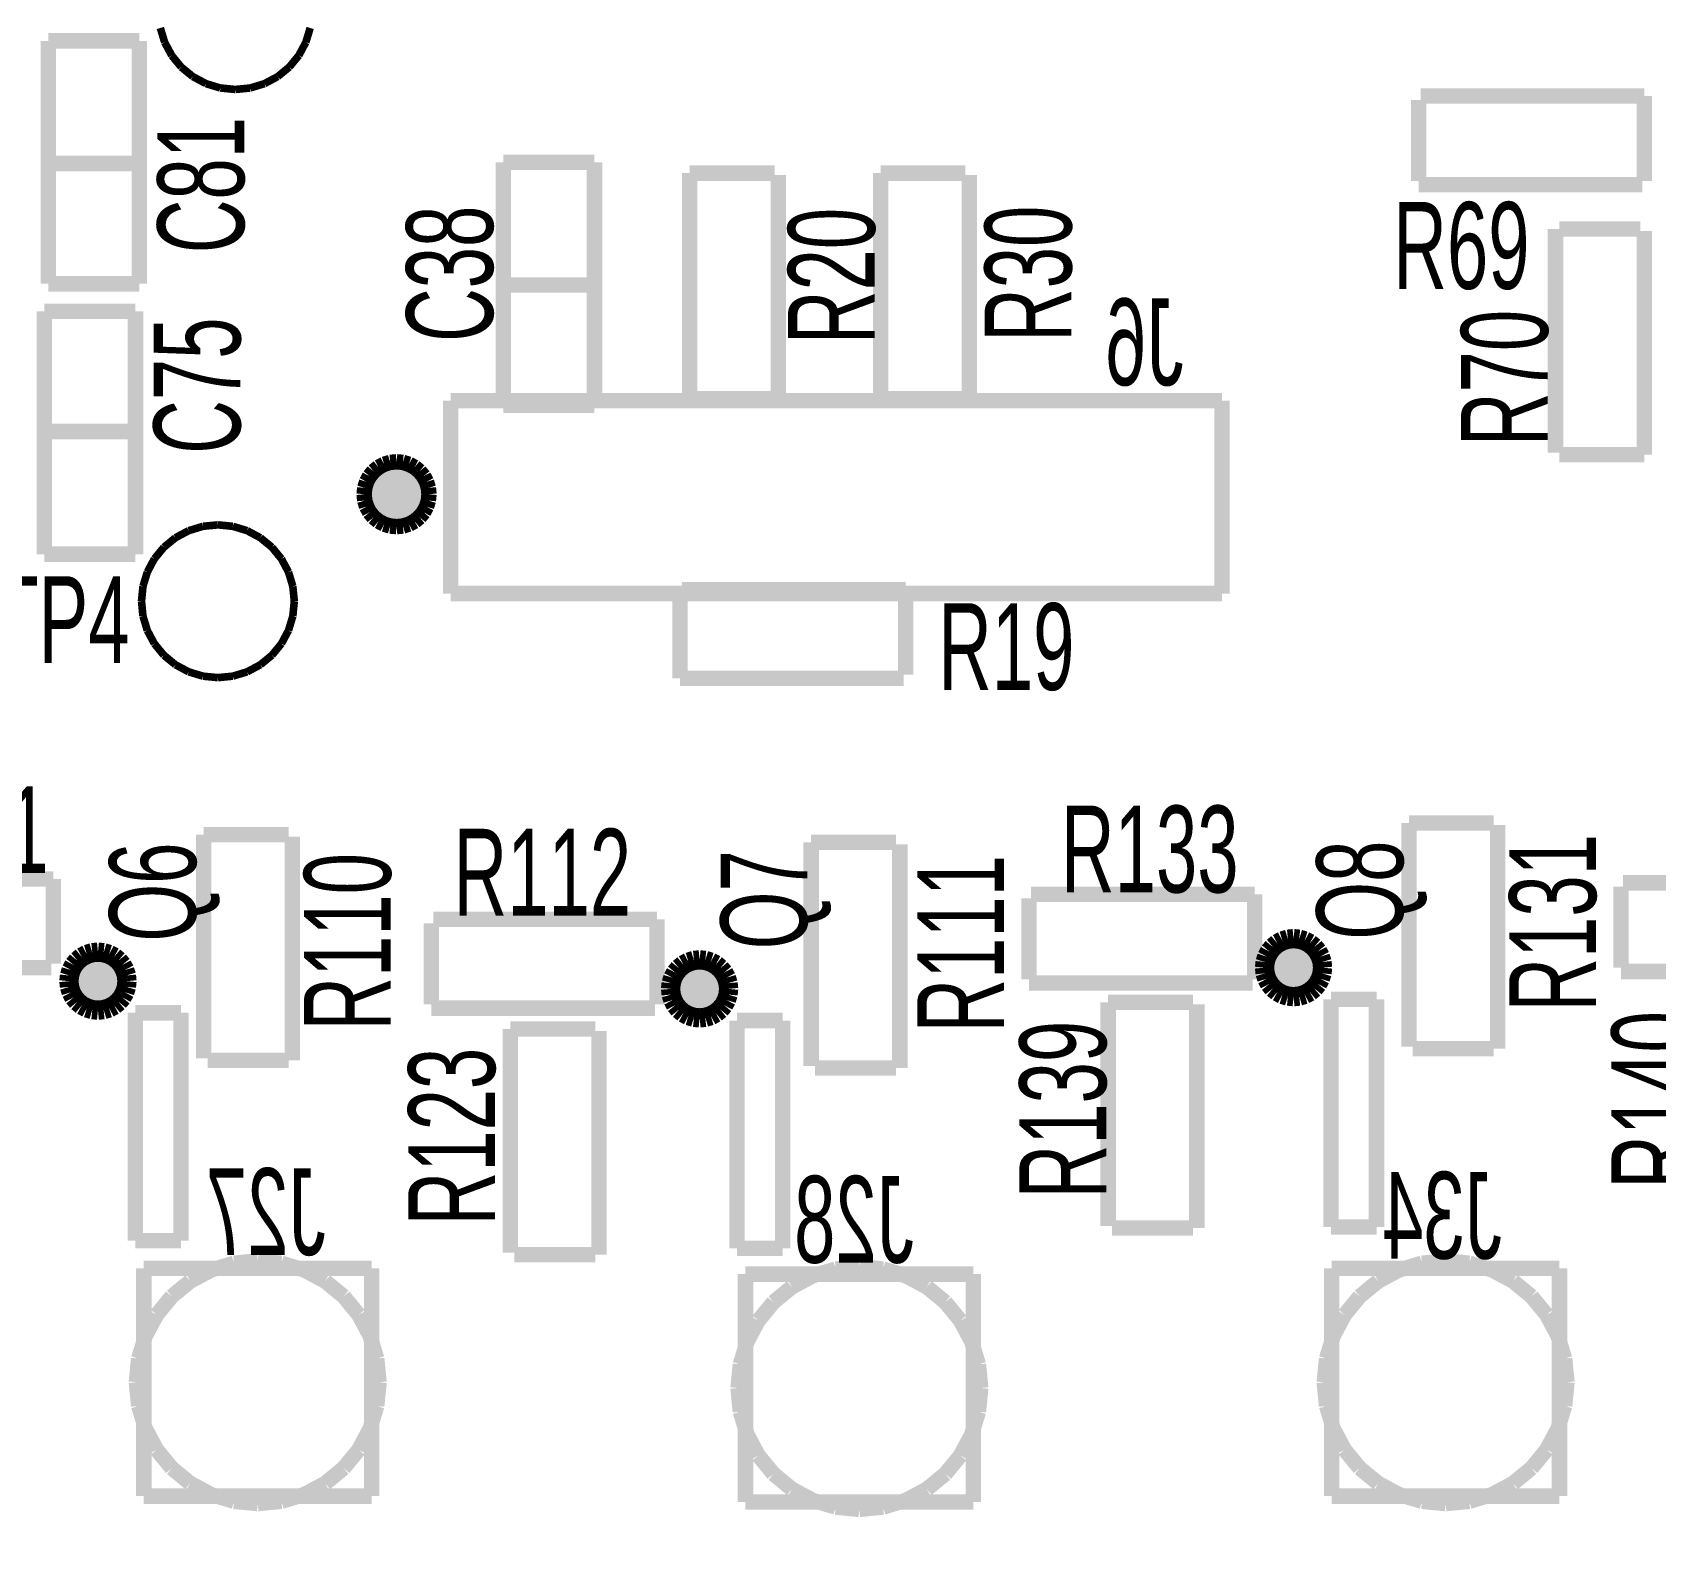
# Model space of a CAD drawing. Extents: x 0 to 105, y 0 to 80.
# Drawn here: x 63.91 to 85.29, y 0 to 20.17 of the extents above; entities that cross this region are included whole.
import ezdxf
from ezdxf.enums import TextEntityAlignment as Align

# ---------------------------------------------------------------- set-up
doc = ezdxf.new("R2010")
doc.units = 0
for name, color, linetype in [('BOARD_OUTLINE', 2, 'CONTINUOUS'), ('SILKSCREEN_BOTTOM', 6, 'CONTINUOUS'), ('SILKSCREEN_TOP', 4, 'CONTINUOUS')]:
    doc.layers.add(name, color=color, linetype=linetype)

msp = doc.modelspace()

# ---------------------------------------------------------------- linework, layer by layer
at = {"layer": 'BOARD_OUTLINE', "color": 2, "const_width": 0.000001}
msp.add_lwpolyline([(0, 0), (105, 0)], dxfattribs=at)
at = {"layer": 'SILKSCREEN_BOTTOM', "color": 6}
for points, const_width in [([(69.4182, 15.3162), (79.5782, 15.3162)], 0.2032), ([(69.4182, 12.7762), (69.4182, 15.3162)], 0.2032), ([(79.5782, 15.3162), (79.5782, 12.7762)], 0.2032), ([(68.469701, 14.439443), (68.404976, 14.386324)], 0.2032), ([(68.469701, 14.439443), (68.404976, 14.386324)], 0.2032), ([(68.543546, 14.478913), (68.469701, 14.439443)], 0.2032), ([(68.543546, 14.478913), (68.469701, 14.439443)], 0.2032), ([(68.623672, 14.503219), (68.543546, 14.478913)], 0.2032), ([(68.623672, 14.503219), (68.543546, 14.478913)], 0.2032), ([(68.707, 14.511427), (68.623672, 14.503219)], 0.2032), ([(68.707, 14.511427), (68.623672, 14.503219)], 0.2032), ([(68.790328, 14.503219), (68.707, 14.511427)], 0.2032), ([(68.790328, 14.503219), (68.707, 14.511427)], 0.2032), ([(68.870454, 14.478913), (68.790328, 14.503219)], 0.2032), ([(68.870454, 14.478913), (68.790328, 14.503219)], 0.2032), ([(68.944299, 14.439443), (68.870454, 14.478913)], 0.2032), ([(68.944299, 14.439443), (68.870454, 14.478913)], 0.2032), ([(69.009024, 14.386324), (68.944299, 14.439443)], 0.2032), ([(69.009024, 14.386324), (68.944299, 14.439443)], 0.2032), ([(68.312387, 14.247754), (68.288081, 14.167628)], 0.2032), ([(68.312387, 14.247754), (68.288081, 14.167628)], 0.2032), ([(68.351857, 14.321599), (68.312387, 14.247754)], 0.2032), ([(68.351857, 14.321599), (68.312387, 14.247754)], 0.2032), ([(68.404976, 14.386324), (68.351857, 14.321599)], 0.2032), ([(68.404976, 14.386324), (68.351857, 14.321599)], 0.2032), ([(69.062143, 14.321599), (69.009024, 14.386324)], 0.2032), ([(69.062143, 14.321599), (69.009024, 14.386324)], 0.2032), ([(69.101613, 14.247754), (69.062143, 14.321599)], 0.2032), ([(69.101613, 14.247754), (69.062143, 14.321599)], 0.2032), ([(69.125919, 14.167628), (69.101613, 14.247754)], 0.2032), ([(69.125919, 14.167628), (69.101613, 14.247754)], 0.2032), ([(68.288081, 14.167628), (68.279873, 14.0843)], 0.2032), ([(68.288081, 14.167628), (68.279873, 14.0843)], 0.2032), ([(68.279873, 14.0843), (68.288081, 14.000972)], 0.2032), ([(68.279873, 14.0843), (68.288081, 14.000972)], 0.2032), ([(69.134127, 14.0843), (69.125919, 14.167628)], 0.2032), ([(69.134127, 14.0843), (69.125919, 14.167628)], 0.2032), ([(69.125919, 14.000972), (69.134127, 14.0843)], 0.2032), ([(69.125919, 14.000972), (69.134127, 14.0843)], 0.2032), ([(69.134127, 14.0843), (69.134127, 14.0843)], 0.2032), ([(68.288081, 14.000972), (68.312387, 13.920846)], 0.2032), ([(68.288081, 14.000972), (68.312387, 13.920846)], 0.2032), ([(68.312387, 13.920846), (68.351857, 13.847001)], 0.2032), ([(68.312387, 13.920846), (68.351857, 13.847001)], 0.2032), ([(68.351857, 13.847001), (68.404976, 13.782276)], 0.2032), ([(68.351857, 13.847001), (68.404976, 13.782276)], 0.2032), ([(69.009024, 13.782276), (69.062143, 13.847001)], 0.2032), ([(69.009024, 13.782276), (69.062143, 13.847001)], 0.2032), ([(69.062143, 13.847001), (69.101613, 13.920846)], 0.2032), ([(69.062143, 13.847001), (69.101613, 13.920846)], 0.2032), ([(69.101613, 13.920846), (69.125919, 14.000972)], 0.2032), ([(69.101613, 13.920846), (69.125919, 14.000972)], 0.2032), ([(68.404976, 13.782276), (68.469701, 13.729157)], 0.2032), ([(68.404976, 13.782276), (68.469701, 13.729157)], 0.2032), ([(68.469701, 13.729157), (68.543546, 13.689687)], 0.2032), ([(68.469701, 13.729157), (68.543546, 13.689687)], 0.2032), ([(68.543546, 13.689687), (68.623672, 13.665381)], 0.2032), ([(68.543546, 13.689687), (68.623672, 13.665381)], 0.2032), ([(68.623672, 13.665381), (68.707, 13.657173)], 0.2032), ([(68.623672, 13.665381), (68.707, 13.657173)], 0.2032), ([(68.707, 13.657173), (68.790328, 13.665381)], 0.2032), ([(68.707, 13.657173), (68.790328, 13.665381)], 0.2032), ([(68.790328, 13.665381), (68.870454, 13.689687)], 0.2032), ([(68.790328, 13.665381), (68.870454, 13.689687)], 0.2032), ([(68.870454, 13.689687), (68.944299, 13.729157)], 0.2032), ([(68.870454, 13.689687), (68.944299, 13.729157)], 0.2032), ([(68.944299, 13.729157), (69.009024, 13.782276)], 0.2032), ([(68.944299, 13.729157), (69.009024, 13.782276)], 0.2032), ([(79.5782, 12.7762), (69.4182, 12.7762)], 0.2032), ([(66.8782, 3.9876), (66.566056, 3.956856)], 0.2), ([(67.190344, 3.956856), (66.8782, 3.9876)], 0.2), ([(82.5246, 3.9876), (82.212456, 3.956856)], 0.2), ([(82.836744, 3.956856), (82.5246, 3.9876)], 0.2), ([(65.3782, 3.8876), (68.3782, 3.8876)], 0.2032), ([(65.3782, 0.8876), (65.3782, 3.8876)], 0.2032), ([(66.265907, 3.865807), (65.989288, 3.717951)], 0.2), ([(66.566056, 3.956856), (66.265907, 3.865807)], 0.2), ([(67.490493, 3.865807), (67.190344, 3.956856)], 0.2), ([(67.767112, 3.717951), (67.490493, 3.865807)], 0.2), ([(68.3782, 3.8876), (68.3782, 0.8876)], 0.2032), ([(73.303, 3.8114), (76.303, 3.8114)], 0.2032), ([(73.303, 0.8114), (73.303, 3.8114)], 0.2032), ([(74.190707, 3.789607), (73.914088, 3.641751)], 0.2), ([(74.490856, 3.880656), (74.190707, 3.789607)], 0.2), ([(74.803, 3.9114), (74.490856, 3.880656)], 0.2), ([(75.115144, 3.880656), (74.803, 3.9114)], 0.2), ([(75.415293, 3.789607), (75.115144, 3.880656)], 0.2), ([(75.691912, 3.641751), (75.415293, 3.789607)], 0.2), ([(76.303, 3.8114), (76.303, 0.8114)], 0.2032), ([(81.0246, 3.8876), (84.0246, 3.8876)], 0.2032), ([(81.0246, 0.8876), (81.0246, 3.8876)], 0.2032), ([(81.912307, 3.865807), (81.635688, 3.717951)], 0.2), ([(82.212456, 3.956856), (81.912307, 3.865807)], 0.2), ([(83.136893, 3.865807), (82.836744, 3.956856)], 0.2), ([(83.413512, 3.717951), (83.136893, 3.865807)], 0.2), ([(84.0246, 3.8876), (84.0246, 0.8876)], 0.2032), ([(65.989288, 3.717951), (65.746829, 3.518971)], 0.2), ([(68.009571, 3.518971), (67.767112, 3.717951)], 0.2), ([(73.914088, 3.641751), (73.671629, 3.442771)], 0.2), ([(75.934371, 3.442771), (75.691912, 3.641751)], 0.2), ([(81.635688, 3.717951), (81.393229, 3.518971)], 0.2), ([(83.655971, 3.518971), (83.413512, 3.717951)], 0.2), ([(65.746829, 3.518971), (65.547849, 3.276512)], 0.2), ([(68.208551, 3.276512), (68.009571, 3.518971)], 0.2), ([(73.671629, 3.442771), (73.472649, 3.200312)], 0.2), ([(76.133351, 3.200312), (75.934371, 3.442771)], 0.2), ([(81.393229, 3.518971), (81.194249, 3.276512)], 0.2), ([(83.854951, 3.276512), (83.655971, 3.518971)], 0.2), ([(65.547849, 3.276512), (65.399993, 2.999893)], 0.2), ([(68.356407, 2.999893), (68.208551, 3.276512)], 0.2), ([(73.472649, 3.200312), (73.324793, 2.923693)], 0.2), ([(76.281207, 2.923693), (76.133351, 3.200312)], 0.2), ([(81.194249, 3.276512), (81.046393, 2.999893)], 0.2), ([(84.002807, 2.999893), (83.854951, 3.276512)], 0.2), ([(65.399993, 2.999893), (65.308944, 2.699744)], 0.2), ([(68.447456, 2.699744), (68.356407, 2.999893)], 0.2), ([(73.324793, 2.923693), (73.233744, 2.623544)], 0.2), ([(76.372256, 2.623544), (76.281207, 2.923693)], 0.2), ([(81.046393, 2.999893), (80.955344, 2.699744)], 0.2), ([(84.093856, 2.699744), (84.002807, 2.999893)], 0.2), ([(65.308944, 2.699744), (65.2782, 2.3876)], 0.2), ([(68.4782, 2.3876), (68.447456, 2.699744)], 0.2), ([(80.955344, 2.699744), (80.9246, 2.3876)], 0.2), ([(84.1246, 2.3876), (84.093856, 2.699744)], 0.2), ([(73.233744, 2.623544), (73.203, 2.3114)], 0.2), ([(76.403, 2.3114), (76.372256, 2.623544)], 0.2), ([(65.2782, 2.3876), (65.308944, 2.075456)], 0.2), ([(68.447456, 2.075456), (68.4782, 2.3876)], 0.2), ([(73.203, 2.3114), (73.233744, 1.999256)], 0.2), ([(76.372256, 1.999256), (76.403, 2.3114)], 0.2), ([(80.9246, 2.3876), (80.955344, 2.075456)], 0.2), ([(84.093856, 2.075456), (84.1246, 2.3876)], 0.2), ([(65.308944, 2.075456), (65.399993, 1.775307)], 0.2), ([(68.356407, 1.775307), (68.447456, 2.075456)], 0.2), ([(80.955344, 2.075456), (81.046393, 1.775307)], 0.2), ([(84.002807, 1.775307), (84.093856, 2.075456)], 0.2), ([(73.233744, 1.999256), (73.324793, 1.699107)], 0.2), ([(76.281207, 1.699107), (76.372256, 1.999256)], 0.2), ([(65.399993, 1.775307), (65.547849, 1.498688)], 0.2), ([(68.208551, 1.498688), (68.356407, 1.775307)], 0.2), ([(73.324793, 1.699107), (73.472649, 1.422488)], 0.2), ([(76.133351, 1.422488), (76.281207, 1.699107)], 0.2), ([(81.046393, 1.775307), (81.194249, 1.498688)], 0.2), ([(83.854951, 1.498688), (84.002807, 1.775307)], 0.2), ([(65.547849, 1.498688), (65.746829, 1.256229)], 0.2), ([(68.009571, 1.256229), (68.208551, 1.498688)], 0.2), ([(73.472649, 1.422488), (73.671629, 1.180029)], 0.2), ([(75.934371, 1.180029), (76.133351, 1.422488)], 0.2), ([(81.194249, 1.498688), (81.393229, 1.256229)], 0.2), ([(83.655971, 1.256229), (83.854951, 1.498688)], 0.2), ([(65.746829, 1.256229), (65.989288, 1.057249)], 0.2), ([(67.767112, 1.057249), (68.009571, 1.256229)], 0.2), ([(81.393229, 1.256229), (81.635688, 1.057249)], 0.2), ([(83.413512, 1.057249), (83.655971, 1.256229)], 0.2), ([(65.989288, 1.057249), (66.265907, 0.909393)], 0.2), ([(67.490493, 0.909393), (67.767112, 1.057249)], 0.2), ([(73.671629, 1.180029), (73.914088, 0.981049)], 0.2), ([(73.914088, 0.981049), (74.190707, 0.833193)], 0.2), ([(75.415293, 0.833193), (75.691912, 0.981049)], 0.2), ([(75.691912, 0.981049), (75.934371, 1.180029)], 0.2), ([(81.635688, 1.057249), (81.912307, 0.909393)], 0.2), ([(83.136893, 0.909393), (83.413512, 1.057249)], 0.2), ([(68.3782, 0.8876), (65.3782, 0.8876)], 0.2032), ([(66.265907, 0.909393), (66.566056, 0.818344)], 0.2), ([(66.566056, 0.818344), (66.8782, 0.7876)], 0.2), ([(66.8782, 0.7876), (67.190344, 0.818344)], 0.2), ([(67.190344, 0.818344), (67.490493, 0.909393)], 0.2), ([(76.303, 0.8114), (73.303, 0.8114)], 0.2032), ([(74.190707, 0.833193), (74.490856, 0.742144)], 0.2), ([(75.115144, 0.742144), (75.415293, 0.833193)], 0.2), ([(84.0246, 0.8876), (81.0246, 0.8876)], 0.2032), ([(81.912307, 0.909393), (82.212456, 0.818344)], 0.2), ([(82.212456, 0.818344), (82.5246, 0.7876)], 0.2), ([(82.5246, 0.7876), (82.836744, 0.818344)], 0.2), ([(82.836744, 0.818344), (83.136893, 0.909393)], 0.2), ([(74.490856, 0.742144), (74.803, 0.7114)], 0.2), ([(74.803, 0.7114), (75.115144, 0.742144)], 0.2)]:
    msp.add_lwpolyline(points, dxfattribs=dict(at, const_width=const_width))
for points in [[(69.134128, 14.0843), (68.469704, 14.439443), (68.351856, 14.321599), (68.404976, 14.386324)], [(69.134128, 14.0843), (68.623672, 14.503219), (68.469704, 14.439443), (68.543544, 14.478913)], [(69.134128, 14.0843), (68.790328, 14.503219), (68.623672, 14.503219), (68.707, 14.511427)], [(69.134128, 14.0843), (68.944296, 14.439443), (68.790328, 14.503219), (68.870456, 14.478913)], [(69.134128, 14.0843), (69.062144, 14.321599), (68.944296, 14.439443), (69.009024, 14.386324)], [(69.134128, 14.0843), (68.28808, 14.167628), (68.28808, 14.000972), (68.279872, 14.0843)], [(69.134128, 14.0843), (68.351856, 14.321599), (68.28808, 14.167628), (68.312384, 14.247754)], [(69.134128, 14.0843), (69.12592, 14.167628), (69.062144, 14.321599), (69.101616, 14.247754)], [(69.134128, 14.0843), (68.28808, 14.000972), (68.351856, 13.847001), (68.312384, 13.920846)], [(69.134128, 14.0843), (68.351856, 13.847001), (68.469704, 13.729157), (68.404976, 13.782276)], [(69.134128, 14.0843), (68.469704, 13.729157), (68.623672, 13.665381), (68.543544, 13.689687)], [(69.134128, 14.0843), (68.623672, 13.665381), (68.790328, 13.665381), (68.707, 13.657173)], [(69.134128, 14.0843), (68.790328, 13.665381), (68.944296, 13.729157), (68.870456, 13.689687)], [(69.134128, 14.0843), (68.944296, 13.729157), (69.062144, 13.847001), (69.009024, 13.782276)], [(69.134128, 14.0843), (69.062144, 13.847001), (69.12592, 14.000972), (69.101616, 13.920846)], [(69.134128, 14.0843), (69.12592, 14.000972), (69.134128, 14.0843)]]:
    msp.add_solid(points, dxfattribs=at)
at = {"layer": 'SILKSCREEN_TOP', "color": 4}
for points, const_width in [([(65.3192, 20.0556), (64.1192, 20.0556)], 0.2032), ([(64.1192, 20.0556), (64.1192, 16.8556)], 0.2032), ([(65.3192, 16.8556), (65.3192, 20.0556)], 0.2032), ([(65.595499, 20.225297), (65.652758, 20.036538)], 0.1), ([(67.512006, 20.036538), (67.569265, 20.225297)], 0.1), ([(65.652758, 20.036538), (65.745743, 19.862576)], 0.1), ([(65.745743, 19.862576), (65.870878, 19.710096)], 0.1), ([(67.293886, 19.710096), (67.419021, 19.862576)], 0.1), ([(67.419021, 19.862576), (67.512006, 20.036538)], 0.1), ([(65.870878, 19.710096), (66.023358, 19.584961)], 0.1), ([(67.141406, 19.584961), (67.293886, 19.710096)], 0.1), ([(66.023358, 19.584961), (66.19732, 19.491976)], 0.1), ([(66.19732, 19.491976), (66.386079, 19.434717)], 0.1), ([(66.386079, 19.434717), (66.582382, 19.415382)], 0.1), ([(66.582382, 19.415382), (66.778685, 19.434717)], 0.1), ([(66.778685, 19.434717), (66.967444, 19.491976)], 0.1), ([(66.967444, 19.491976), (67.141406, 19.584961)], 0.1), ([(82.169, 19.2786), (82.169, 18.2118)], 0.2032), ([(85.1408, 19.3294), (82.1944, 19.3294)], 0.2032), ([(85.1408, 18.2118), (85.1408, 19.3294)], 0.2032), ([(65.3034, 18.4404), (64.135, 18.4404)], 0.2032), ([(70.1136, 18.4554), (70.1136, 15.2554)], 0.2032), ([(71.3136, 18.4554), (70.1136, 18.4554)], 0.2032), ([(71.3136, 15.2554), (71.3136, 18.4554)], 0.2032), ([(72.5678, 18.3134), (72.5678, 15.367)], 0.2032), ([(73.6854, 18.3134), (72.5678, 18.3134)], 0.2032), ([(73.7362, 15.3416), (73.7362, 18.288)], 0.2032), ([(75.0824, 18.3134), (75.0824, 15.367)], 0.2032), ([(76.2, 18.3134), (75.0824, 18.3134)], 0.2032), ([(76.2508, 15.3416), (76.2508, 18.288)], 0.2032), ([(82.169, 18.161), (85.1154, 18.161)], 0.2032), ([(83.9724, 17.5768), (83.9724, 14.6304)], 0.2032), ([(85.09, 17.5768), (84.0232, 17.5768)], 0.2032), ([(85.1408, 14.605), (85.1408, 17.5514)], 0.2032), ([(64.1192, 16.8556), (65.3192, 16.8556)], 0.2032), ([(71.2978, 16.8402), (70.1294, 16.8402)], 0.2032), ([(65.2684, 16.4946), (64.0684, 16.4946)], 0.2032), ([(64.0684, 16.4946), (64.0684, 13.2946)], 0.2032), ([(65.2684, 13.2946), (65.2684, 16.4946)], 0.2032), ([(72.6186, 15.3416), (73.6854, 15.3416)], 0.2032), ([(75.1332, 15.3416), (76.2, 15.3416)], 0.2032), ([(70.1136, 15.2554), (71.3136, 15.2554)], 0.2032), ([(64.0842, 14.9098), (65.2526, 14.9098)], 0.2032), ([(84.0232, 14.605), (85.1408, 14.605)], 0.2032), ([(66.157479, 13.661483), (65.96872, 13.604224)], 0.1), ([(66.353782, 13.680818), (66.157479, 13.661483)], 0.1), ([(66.550085, 13.661483), (66.353782, 13.680818)], 0.1), ([(66.738844, 13.604224), (66.550085, 13.661483)], 0.1), ([(65.794758, 13.511239), (65.642278, 13.386104)], 0.1), ([(65.96872, 13.604224), (65.794758, 13.511239)], 0.1), ([(66.912806, 13.511239), (66.738844, 13.604224)], 0.1), ([(67.065286, 13.386104), (66.912806, 13.511239)], 0.1), ([(64.0684, 13.2946), (65.2684, 13.2946)], 0.2032), ([(65.517143, 13.233624), (65.424158, 13.059662)], 0.1), ([(65.642278, 13.386104), (65.517143, 13.233624)], 0.1), ([(67.190421, 13.233624), (67.065286, 13.386104)], 0.1), ([(67.283406, 13.059662), (67.190421, 13.233624)], 0.1), ([(65.424158, 13.059662), (65.366899, 12.870903)], 0.1), ([(67.340665, 12.870903), (67.283406, 13.059662)], 0.1), ([(65.366899, 12.870903), (65.347564, 12.6746)], 0.1), ([(67.36, 12.6746), (67.340665, 12.870903)], 0.1), ([(72.4408, 12.7762), (72.4408, 11.6586)], 0.2032), ([(75.4126, 12.827), (72.4662, 12.827)], 0.2032), ([(75.4126, 11.7094), (75.4126, 12.7762)], 0.2032), ([(65.347564, 12.6746), (65.366899, 12.478297)], 0.1), ([(67.340665, 12.478297), (67.36, 12.6746)], 0.1), ([(65.366899, 12.478297), (65.424158, 12.289538)], 0.1), ([(67.283406, 12.289538), (67.340665, 12.478297)], 0.1), ([(65.424158, 12.289538), (65.517143, 12.115576)], 0.1), ([(67.190421, 12.115576), (67.283406, 12.289538)], 0.1), ([(65.517143, 12.115576), (65.642278, 11.963096)], 0.1), ([(65.642278, 11.963096), (65.794758, 11.837961)], 0.1), ([(66.912806, 11.837961), (67.065286, 11.963096)], 0.1), ([(67.065286, 11.963096), (67.190421, 12.115576)], 0.1), ([(65.794758, 11.837961), (65.96872, 11.744976)], 0.1), ([(65.96872, 11.744976), (66.157479, 11.687717)], 0.1), ([(66.550085, 11.687717), (66.738844, 11.744976)], 0.1), ([(66.738844, 11.744976), (66.912806, 11.837961)], 0.1), ([(72.4408, 11.6586), (75.3872, 11.6586)], 0.2032), ([(66.157479, 11.687717), (66.353782, 11.668382)], 0.1), ([(66.353782, 11.668382), (66.550085, 11.687717)], 0.1), ([(82.042, 9.7536), (82.042, 6.8072)], 0.2032), ([(83.1596, 9.7536), (82.042, 9.7536)], 0.2032), ([(66.167, 9.6012), (66.167, 6.6548)], 0.2032), ([(67.2846, 9.6012), (66.167, 9.6012)], 0.2032), ([(67.3354, 6.6294), (67.3354, 9.5758)], 0.2032), ([(83.2104, 6.7818), (83.2104, 9.7282)], 0.2032), ([(74.168, 9.4996), (74.168, 6.5532)], 0.2032), ([(75.2856, 9.4996), (74.168, 9.4996)], 0.2032), ([(75.3364, 6.5278), (75.3364, 9.4742)], 0.2032), ([(64.1858, 9.017), (61.2394, 9.017)], 0.2032), ([(64.1858, 7.8994), (64.1858, 9.017)], 0.2032), ([(84.836, 8.9154), (84.836, 7.8486)], 0.2032), ([(87.8078, 8.9662), (84.8614, 8.9662)], 0.2032), ([(77.0382, 8.763), (77.0382, 7.6962)], 0.2032), ([(80.01, 8.8138), (77.0636, 8.8138)], 0.2032), ([(80.01, 7.6962), (80.01, 8.8138)], 0.2032), ([(72.136, 8.4836), (69.1896, 8.4836)], 0.2032), ([(72.136, 7.366), (72.136, 8.4836)], 0.2032), ([(69.1642, 8.4328), (69.1642, 7.366)], 0.2032), ([(80.44745, 8.223264), (80.375764, 8.201518)], 0.254), ([(80.44745, 8.223264), (80.375764, 8.201518)], 0.254), ([(80.522, 8.230607), (80.44745, 8.223264)], 0.254), ([(80.522, 8.230607), (80.44745, 8.223264)], 0.254), ([(80.59655, 8.223264), (80.522, 8.230607)], 0.254), ([(80.59655, 8.223264), (80.522, 8.230607)], 0.254), ([(80.668236, 8.201518), (80.59655, 8.223264)], 0.254), ([(80.668236, 8.201518), (80.59655, 8.223264)], 0.254), ([(64.627764, 8.023718), (64.561698, 7.988405)], 0.254), ([(64.627764, 8.023718), (64.561698, 7.988405)], 0.254), ([(64.69945, 8.045464), (64.627764, 8.023718)], 0.254), ([(64.69945, 8.045464), (64.627764, 8.023718)], 0.254), ([(64.774, 8.052807), (64.69945, 8.045464)], 0.254), ([(64.774, 8.052807), (64.69945, 8.045464)], 0.254), ([(64.84855, 8.045464), (64.774, 8.052807)], 0.254), ([(64.84855, 8.045464), (64.774, 8.052807)], 0.254), ([(64.920236, 8.023718), (64.84855, 8.045464)], 0.254), ([(64.920236, 8.023718), (64.84855, 8.045464)], 0.254), ([(64.986302, 7.988405), (64.920236, 8.023718)], 0.254), ([(64.986302, 7.988405), (64.920236, 8.023718)], 0.254), ([(80.204268, 8.060775), (80.168955, 7.994709)], 0.254), ([(80.204268, 8.060775), (80.168955, 7.994709)], 0.254), ([(80.25179, 8.118683), (80.204268, 8.060775)], 0.254), ([(80.25179, 8.118683), (80.204268, 8.060775)], 0.254), ([(80.309698, 8.166205), (80.25179, 8.118683)], 0.254), ([(80.309698, 8.166205), (80.25179, 8.118683)], 0.254), ([(80.375764, 8.201518), (80.309698, 8.166205)], 0.254), ([(80.375764, 8.201518), (80.309698, 8.166205)], 0.254), ([(80.734302, 8.166205), (80.668236, 8.201518)], 0.254), ([(80.734302, 8.166205), (80.668236, 8.201518)], 0.254), ([(80.79221, 8.118683), (80.734302, 8.166205)], 0.254), ([(80.79221, 8.118683), (80.734302, 8.166205)], 0.254), ([(80.839732, 8.060775), (80.79221, 8.118683)], 0.254), ([(80.839732, 8.060775), (80.79221, 8.118683)], 0.254), ([(80.875045, 7.994709), (80.839732, 8.060775)], 0.254), ([(80.875045, 7.994709), (80.839732, 8.060775)], 0.254), ([(61.214, 7.8486), (64.1604, 7.8486)], 0.2032), ([(64.420955, 7.816909), (64.399209, 7.745223)], 0.254), ([(64.420955, 7.816909), (64.399209, 7.745223)], 0.254), ([(64.456268, 7.882975), (64.420955, 7.816909)], 0.254), ([(64.456268, 7.882975), (64.420955, 7.816909)], 0.254), ([(64.50379, 7.940883), (64.456268, 7.882975)], 0.254), ([(64.50379, 7.940883), (64.456268, 7.882975)], 0.254), ([(64.561698, 7.988405), (64.50379, 7.940883)], 0.254), ([(64.561698, 7.988405), (64.50379, 7.940883)], 0.254), ([(65.04421, 7.940883), (64.986302, 7.988405)], 0.254), ([(65.04421, 7.940883), (64.986302, 7.988405)], 0.254), ([(65.091732, 7.882975), (65.04421, 7.940883)], 0.254), ([(65.091732, 7.882975), (65.04421, 7.940883)], 0.254), ([(65.127045, 7.816909), (65.091732, 7.882975)], 0.254), ([(65.127045, 7.816909), (65.091732, 7.882975)], 0.254), ([(65.148791, 7.745223), (65.127045, 7.816909)], 0.254), ([(65.148791, 7.745223), (65.127045, 7.816909)], 0.254), ([(72.42859, 7.839283), (72.381068, 7.781375)], 0.254), ([(72.42859, 7.839283), (72.381068, 7.781375)], 0.254), ([(72.486498, 7.886805), (72.42859, 7.839283)], 0.254), ([(72.486498, 7.886805), (72.42859, 7.839283)], 0.254), ([(72.552564, 7.922118), (72.486498, 7.886805)], 0.254), ([(72.552564, 7.922118), (72.486498, 7.886805)], 0.254), ([(72.62425, 7.943864), (72.552564, 7.922118)], 0.254), ([(72.62425, 7.943864), (72.552564, 7.922118)], 0.254), ([(72.6988, 7.951207), (72.62425, 7.943864)], 0.254), ([(72.6988, 7.951207), (72.62425, 7.943864)], 0.254), ([(72.77335, 7.943864), (72.6988, 7.951207)], 0.254), ([(72.77335, 7.943864), (72.6988, 7.951207)], 0.254), ([(72.845036, 7.922118), (72.77335, 7.943864)], 0.254), ([(72.845036, 7.922118), (72.77335, 7.943864)], 0.254), ([(72.911102, 7.886805), (72.845036, 7.922118)], 0.254), ([(72.911102, 7.886805), (72.845036, 7.922118)], 0.254), ([(72.96901, 7.839283), (72.911102, 7.886805)], 0.254), ([(72.96901, 7.839283), (72.911102, 7.886805)], 0.254), ([(73.016532, 7.781375), (72.96901, 7.839283)], 0.254), ([(73.016532, 7.781375), (72.96901, 7.839283)], 0.254), ([(80.147209, 7.923023), (80.139866, 7.848473)], 0.254), ([(80.147209, 7.923023), (80.139866, 7.848473)], 0.254), ([(80.139866, 7.848473), (80.147209, 7.773923)], 0.254), ([(80.139866, 7.848473), (80.147209, 7.773923)], 0.254), ([(80.168955, 7.994709), (80.147209, 7.923023)], 0.254), ([(80.168955, 7.994709), (80.147209, 7.923023)], 0.254), ([(80.896791, 7.923023), (80.875045, 7.994709)], 0.254), ([(80.896791, 7.923023), (80.875045, 7.994709)], 0.254), ([(80.904134, 7.848473), (80.896791, 7.923023)], 0.254), ([(80.904134, 7.848473), (80.896791, 7.923023)], 0.254), ([(80.896791, 7.773923), (80.904134, 7.848473)], 0.254), ([(80.896791, 7.773923), (80.904134, 7.848473)], 0.254), ([(80.904134, 7.848473), (80.904134, 7.848473)], 0.254), ([(64.399209, 7.745223), (64.391866, 7.670673)], 0.254), ([(64.399209, 7.745223), (64.391866, 7.670673)], 0.254), ([(64.391866, 7.670673), (64.399209, 7.596123)], 0.254), ([(64.391866, 7.670673), (64.399209, 7.596123)], 0.254), ([(64.399209, 7.596123), (64.420955, 7.524437)], 0.254), ([(64.399209, 7.596123), (64.420955, 7.524437)], 0.254), ([(65.127045, 7.524437), (65.148791, 7.596123)], 0.254), ([(65.127045, 7.524437), (65.148791, 7.596123)], 0.254), ([(65.156134, 7.670673), (65.148791, 7.745223)], 0.254), ([(65.156134, 7.670673), (65.148791, 7.745223)], 0.254), ([(65.148791, 7.596123), (65.156134, 7.670673)], 0.254), ([(65.148791, 7.596123), (65.156134, 7.670673)], 0.254), ([(65.156134, 7.670673), (65.156134, 7.670673)], 0.254), ([(72.324009, 7.643623), (72.316666, 7.569073)], 0.254), ([(72.324009, 7.643623), (72.316666, 7.569073)], 0.254), ([(72.345755, 7.715309), (72.324009, 7.643623)], 0.254), ([(72.345755, 7.715309), (72.324009, 7.643623)], 0.254), ([(72.381068, 7.781375), (72.345755, 7.715309)], 0.254), ([(72.381068, 7.781375), (72.345755, 7.715309)], 0.254), ([(73.051845, 7.715309), (73.016532, 7.781375)], 0.254), ([(73.051845, 7.715309), (73.016532, 7.781375)], 0.254), ([(73.073591, 7.643623), (73.051845, 7.715309)], 0.254), ([(73.073591, 7.643623), (73.051845, 7.715309)], 0.254), ([(73.080934, 7.569073), (73.073591, 7.643623)], 0.254), ([(73.080934, 7.569073), (73.073591, 7.643623)], 0.254), ([(77.0382, 7.6454), (79.9846, 7.6454)], 0.2032), ([(80.147209, 7.773923), (80.168955, 7.702237)], 0.254), ([(80.147209, 7.773923), (80.168955, 7.702237)], 0.254), ([(80.168955, 7.702237), (80.204268, 7.636171)], 0.254), ([(80.168955, 7.702237), (80.204268, 7.636171)], 0.254), ([(80.204268, 7.636171), (80.25179, 7.578263)], 0.254), ([(80.204268, 7.636171), (80.25179, 7.578263)], 0.254), ([(80.25179, 7.578263), (80.309698, 7.530741)], 0.254), ([(80.25179, 7.578263), (80.309698, 7.530741)], 0.254), ([(80.734302, 7.530741), (80.79221, 7.578263)], 0.254), ([(80.734302, 7.530741), (80.79221, 7.578263)], 0.254), ([(80.79221, 7.578263), (80.839732, 7.636171)], 0.254), ([(80.79221, 7.578263), (80.839732, 7.636171)], 0.254), ([(80.839732, 7.636171), (80.875045, 7.702237)], 0.254), ([(80.839732, 7.636171), (80.875045, 7.702237)], 0.254), ([(80.875045, 7.702237), (80.896791, 7.773923)], 0.254), ([(80.875045, 7.702237), (80.896791, 7.773923)], 0.254), ([(84.836, 7.7978), (87.7824, 7.7978)], 0.2032), ([(64.420955, 7.524437), (64.456268, 7.458371)], 0.254), ([(64.420955, 7.524437), (64.456268, 7.458371)], 0.254), ([(64.456268, 7.458371), (64.50379, 7.400463)], 0.254), ([(64.456268, 7.458371), (64.50379, 7.400463)], 0.254), ([(64.50379, 7.400463), (64.561698, 7.352941)], 0.254), ([(64.50379, 7.400463), (64.561698, 7.352941)], 0.254), ([(64.986302, 7.352941), (65.04421, 7.400463)], 0.254), ([(64.986302, 7.352941), (65.04421, 7.400463)], 0.254), ([(65.04421, 7.400463), (65.091732, 7.458371)], 0.254), ([(65.04421, 7.400463), (65.091732, 7.458371)], 0.254), ([(65.091732, 7.458371), (65.127045, 7.524437)], 0.254), ([(65.091732, 7.458371), (65.127045, 7.524437)], 0.254), ([(72.316666, 7.569073), (72.324009, 7.494523)], 0.254), ([(72.316666, 7.569073), (72.324009, 7.494523)], 0.254), ([(72.324009, 7.494523), (72.345755, 7.422837)], 0.254), ([(72.324009, 7.494523), (72.345755, 7.422837)], 0.254), ([(72.345755, 7.422837), (72.381068, 7.356771)], 0.254), ([(72.345755, 7.422837), (72.381068, 7.356771)], 0.254), ([(72.381068, 7.356771), (72.42859, 7.298863)], 0.254), ([(72.381068, 7.356771), (72.42859, 7.298863)], 0.254), ([(72.96901, 7.298863), (73.016532, 7.356771)], 0.254), ([(72.96901, 7.298863), (73.016532, 7.356771)], 0.254), ([(73.016532, 7.356771), (73.051845, 7.422837)], 0.254), ([(73.016532, 7.356771), (73.051845, 7.422837)], 0.254), ([(73.051845, 7.422837), (73.073591, 7.494523)], 0.254), ([(73.051845, 7.422837), (73.073591, 7.494523)], 0.254), ([(73.073591, 7.494523), (73.080934, 7.569073)], 0.254), ([(73.073591, 7.494523), (73.080934, 7.569073)], 0.254), ([(73.080934, 7.569073), (73.080934, 7.569073)], 0.254), ([(78.0796, 7.3914), (78.0796, 4.445)], 0.2032), ([(79.1972, 7.3914), (78.0796, 7.3914)], 0.2032), ([(80.309698, 7.530741), (80.375764, 7.495428)], 0.254), ([(80.309698, 7.530741), (80.375764, 7.495428)], 0.254), ([(80.375764, 7.495428), (80.44745, 7.473682)], 0.254), ([(80.375764, 7.495428), (80.44745, 7.473682)], 0.254), ([(80.44745, 7.473682), (80.522, 7.466339)], 0.254), ([(80.44745, 7.473682), (80.522, 7.466339)], 0.254), ([(80.522, 7.466339), (80.59655, 7.473682)], 0.254), ([(80.522, 7.466339), (80.59655, 7.473682)], 0.254), ([(80.59655, 7.473682), (80.668236, 7.495428)], 0.254), ([(80.59655, 7.473682), (80.668236, 7.495428)], 0.254), ([(80.668236, 7.495428), (80.734302, 7.530741)], 0.254), ([(80.668236, 7.495428), (80.734302, 7.530741)], 0.254), ([(81.014748, 7.431388), (81.014748, 4.431388)], 0.2032), ([(81.614748, 7.431388), (81.014748, 7.431388)], 0.2032), ([(81.614748, 4.431388), (81.614748, 7.431388)], 0.2032), ([(64.561698, 7.352941), (64.627764, 7.317628)], 0.254), ([(64.561698, 7.352941), (64.627764, 7.317628)], 0.254), ([(64.627764, 7.317628), (64.69945, 7.295882)], 0.254), ([(64.627764, 7.317628), (64.69945, 7.295882)], 0.254), ([(64.69945, 7.295882), (64.774, 7.288539)], 0.254), ([(64.69945, 7.295882), (64.774, 7.288539)], 0.254), ([(64.774, 7.288539), (64.84855, 7.295882)], 0.254), ([(64.774, 7.288539), (64.84855, 7.295882)], 0.254), ([(64.84855, 7.295882), (64.920236, 7.317628)], 0.254), ([(64.84855, 7.295882), (64.920236, 7.317628)], 0.254), ([(64.920236, 7.317628), (64.986302, 7.352941)], 0.254), ([(64.920236, 7.317628), (64.986302, 7.352941)], 0.254), ([(65.266748, 7.253588), (65.266748, 4.253588)], 0.2032), ([(65.866748, 7.253588), (65.266748, 7.253588)], 0.2032), ([(65.866748, 4.253588), (65.866748, 7.253588)], 0.2032), ([(69.1642, 7.3152), (72.1106, 7.3152)], 0.2032), ([(72.42859, 7.298863), (72.486498, 7.251341)], 0.254), ([(72.42859, 7.298863), (72.486498, 7.251341)], 0.254), ([(72.486498, 7.251341), (72.552564, 7.216028)], 0.254), ([(72.486498, 7.251341), (72.552564, 7.216028)], 0.254), ([(72.552564, 7.216028), (72.62425, 7.194282)], 0.254), ([(72.552564, 7.216028), (72.62425, 7.194282)], 0.254), ([(72.62425, 7.194282), (72.6988, 7.186939)], 0.254), ([(72.62425, 7.194282), (72.6988, 7.186939)], 0.254), ([(72.6988, 7.186939), (72.77335, 7.194282)], 0.254), ([(72.6988, 7.186939), (72.77335, 7.194282)], 0.254), ([(72.77335, 7.194282), (72.845036, 7.216028)], 0.254), ([(72.77335, 7.194282), (72.845036, 7.216028)], 0.254), ([(72.845036, 7.216028), (72.911102, 7.251341)], 0.254), ([(72.845036, 7.216028), (72.911102, 7.251341)], 0.254), ([(72.911102, 7.251341), (72.96901, 7.298863)], 0.254), ([(72.911102, 7.251341), (72.96901, 7.298863)], 0.254), ([(79.248, 4.4196), (79.248, 7.366)], 0.2032), ([(70.2056, 7.0392), (70.2056, 4.0928)], 0.2032), ([(71.3232, 7.0392), (70.2056, 7.0392)], 0.2032), ([(71.374, 4.0674), (71.374, 7.0138)], 0.2032), ([(73.191548, 7.151988), (73.191548, 4.151988)], 0.2032), ([(73.791548, 7.151988), (73.191548, 7.151988)], 0.2032), ([(73.791548, 4.151988), (73.791548, 7.151988)], 0.2032), ([(82.0928, 6.7818), (83.1596, 6.7818)], 0.2032), ([(66.2178, 6.6294), (67.2846, 6.6294)], 0.2032), ([(74.2188, 6.5278), (75.2856, 6.5278)], 0.2032), ([(78.1304, 4.4196), (79.1972, 4.4196)], 0.2032), ([(81.014748, 4.431388), (81.614748, 4.431388)], 0.2032), ([(65.266748, 4.253588), (65.866748, 4.253588)], 0.2032), ([(70.2564, 4.0674), (71.3232, 4.0674)], 0.2032), ([(73.191548, 4.151988), (73.791548, 4.151988)], 0.2032)]:
    msp.add_lwpolyline(points, dxfattribs=dict(at, const_width=const_width))
for points in [[(80.904136, 7.848473), (80.309696, 8.166205), (80.204272, 8.060775), (80.251792, 8.118683)], [(80.904136, 7.848473), (80.447448, 8.223264), (80.309696, 8.166205), (80.37576, 8.201518)], [(80.904136, 7.848473), (80.596552, 8.223264), (80.447448, 8.223264), (80.522, 8.230607)], [(80.904136, 7.848473), (80.734304, 8.166205), (80.596552, 8.223264), (80.66824, 8.201518)], [(80.904136, 7.848473), (80.839728, 8.060775), (80.734304, 8.166205), (80.792208, 8.118683)], [(65.156136, 7.670673), (64.561696, 7.988405), (64.456268, 7.882975), (64.503792, 7.940883)], [(65.156136, 7.670673), (64.699448, 8.045464), (64.561696, 7.988405), (64.627764, 8.023718)], [(65.156136, 7.670673), (64.848552, 8.045464), (64.699448, 8.045464), (64.774, 8.052807)], [(65.156136, 7.670673), (64.986304, 7.988405), (64.848552, 8.045464), (64.920236, 8.023718)], [(65.156136, 7.670673), (65.091732, 7.882975), (64.986304, 7.988405), (65.044208, 7.940883)], [(73.080936, 7.569073), (72.624248, 7.943864), (72.486496, 7.886805), (72.55256, 7.922118)], [(73.080936, 7.569073), (72.773352, 7.943864), (72.624248, 7.943864), (72.6988, 7.951207)], [(73.080936, 7.569073), (72.911104, 7.886805), (72.773352, 7.943864), (72.84504, 7.922118)], [(80.904136, 7.848473), (80.147208, 7.923023), (80.147208, 7.773923), (80.139864, 7.848473)], [(80.904136, 7.848473), (80.204272, 8.060775), (80.147208, 7.923023), (80.168952, 7.994709)], [(80.904136, 7.848473), (80.896792, 7.923023), (80.839728, 8.060775), (80.875048, 7.994709)], [(65.156136, 7.670673), (64.399208, 7.745223), (64.399208, 7.596123), (64.391864, 7.670673)], [(65.156136, 7.670673), (64.456268, 7.882975), (64.399208, 7.745223), (64.420956, 7.816909)], [(65.156136, 7.670673), (65.148792, 7.745223), (65.091732, 7.882975), (65.127044, 7.816909)], [(73.080936, 7.569073), (72.381072, 7.781375), (72.324008, 7.643623), (72.345752, 7.715309)], [(73.080936, 7.569073), (72.486496, 7.886805), (72.381072, 7.781375), (72.428592, 7.839283)], [(73.080936, 7.569073), (73.016528, 7.781375), (72.911104, 7.886805), (72.969008, 7.839283)], [(73.080936, 7.569073), (73.073592, 7.643623), (73.016528, 7.781375), (73.051848, 7.715309)], [(80.904136, 7.848473), (80.147208, 7.773923), (80.204272, 7.636171), (80.168952, 7.702237)], [(80.904136, 7.848473), (80.204272, 7.636171), (80.309696, 7.530741), (80.251792, 7.578263)], [(80.904136, 7.848473), (80.309696, 7.530741), (80.447448, 7.473682), (80.37576, 7.495428)], [(80.904136, 7.848473), (80.447448, 7.473682), (80.596552, 7.473682), (80.522, 7.466339)], [(80.904136, 7.848473), (80.596552, 7.473682), (80.734304, 7.530741), (80.66824, 7.495428)], [(80.904136, 7.848473), (80.734304, 7.530741), (80.839728, 7.636171), (80.792208, 7.578263)], [(80.904136, 7.848473), (80.839728, 7.636171), (80.896792, 7.773923), (80.875048, 7.702237)], [(80.904136, 7.848473), (80.896792, 7.773923), (80.904136, 7.848473)], [(65.156136, 7.670673), (64.399208, 7.596123), (64.456268, 7.458371), (64.420956, 7.524437)], [(65.156136, 7.670673), (64.456268, 7.458371), (64.561696, 7.352941), (64.503792, 7.400463)], [(65.156136, 7.670673), (64.561696, 7.352941), (64.699448, 7.295882), (64.627764, 7.317628)], [(65.156136, 7.670673), (64.699448, 7.295882), (64.848552, 7.295882), (64.774, 7.288539)], [(65.156136, 7.670673), (64.848552, 7.295882), (64.986304, 7.352941), (64.920236, 7.317628)], [(65.156136, 7.670673), (64.986304, 7.352941), (65.091732, 7.458371), (65.044208, 7.400463)], [(65.156136, 7.670673), (65.091732, 7.458371), (65.148792, 7.596123), (65.127044, 7.524437)], [(65.156136, 7.670673), (65.148792, 7.596123), (65.156136, 7.670673)], [(73.080936, 7.569073), (72.324008, 7.643623), (72.324008, 7.494523), (72.316664, 7.569073)], [(73.080936, 7.569073), (72.324008, 7.494523), (72.381072, 7.356771), (72.345752, 7.422837)], [(73.080936, 7.569073), (72.381072, 7.356771), (72.486496, 7.251341), (72.428592, 7.298863)], [(73.080936, 7.569073), (72.486496, 7.251341), (72.624248, 7.194282), (72.55256, 7.216028)], [(73.080936, 7.569073), (72.624248, 7.194282), (72.773352, 7.194282), (72.6988, 7.186939)], [(73.080936, 7.569073), (72.773352, 7.194282), (72.911104, 7.251341), (72.84504, 7.216028)], [(73.080936, 7.569073), (72.911104, 7.251341), (73.016528, 7.356771), (72.969008, 7.298863)], [(73.080936, 7.569073), (73.016528, 7.356771), (73.073592, 7.494523), (73.051848, 7.422837)], [(73.080936, 7.569073), (73.073592, 7.494523), (73.080936, 7.569073)]]:
    msp.add_solid(points, dxfattribs=at)

# ---------------------------------------------------------------- texts
at = {"layer": 'SILKSCREEN_BOTTOM', "text_generation_flag": 2, "width": 0.64}
for s, p in [('J6', (78.55712, 16.0909)), ('J27', (66.98488, 4.6355)), ('J34', (82.4766, 4.5876)), ('J28', (74.73188, 4.5339))]:
    msp.add_text(s, height=1.143, dxfattribs=at).set_placement(p, align=Align.MIDDLE_CENTER)
at = {"layer": 'SILKSCREEN_TOP', "width": 0.64}
for s, p in [('C81', (66.1289, 18.15592)), ('C38', (69.4055, 16.98752)), ('R20', (74.4347, 16.95872)), ('R30', (77.0255, 16.98752)), ('R70', (83.2993, 15.61592)), ('C75', (66.0781, 15.51432)), ('Q6', (65.4939, 8.84428)), ('Q8', (81.3943, 8.86968)), ('R131', (83.9343, 8.43956)), ('R110', (68.0593, 8.18896)), ('Q7', (73.5457, 8.74268)), ('R111', (76.1365, 8.16356)), ('R139', (77.4827, 5.97916)), ('R140', (85.2805, 6.10616)), ('R123', (69.4324, 5.6238))]:
    msp.add_text(s, height=1.143, rotation=90, dxfattribs=at).set_placement(p, align=Align.MIDDLE_CENTER)
for s, p in [('R69', (82.73288, 17.3609)), ('TP4', (64.29248, 12.4333)), ('R19', (76.73848, 12.0777)), ('R121', (62.95644, 9.6647)), ('R133', (78.62824, 9.4107)), ('R112', (70.62724, 9.1059))]:
    msp.add_text(s, height=1.143, dxfattribs=at).set_placement(p, align=Align.MIDDLE_CENTER)

doc.saveas('drawing.dxf')
